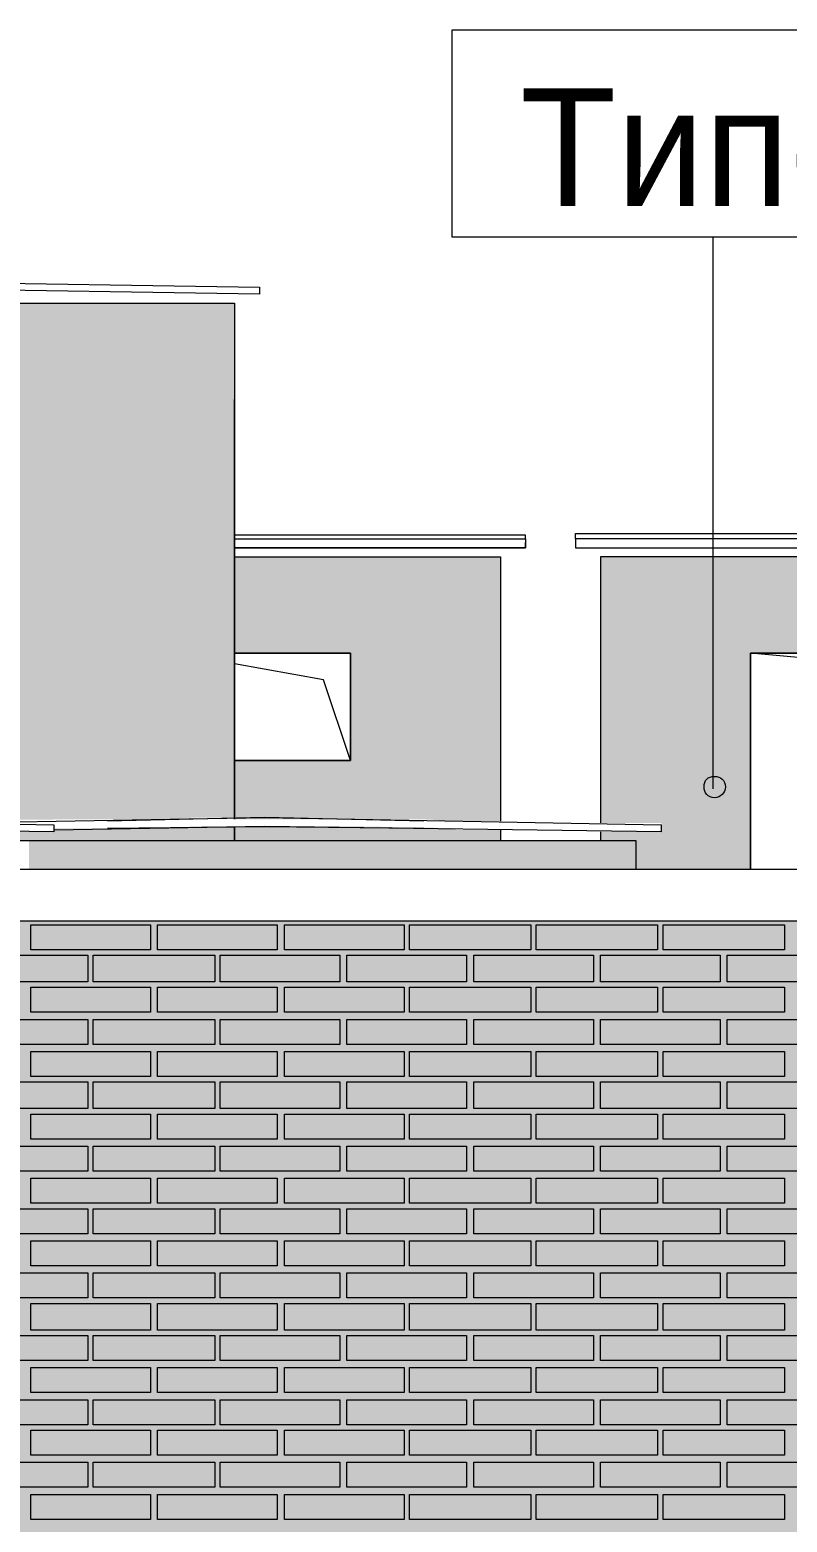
# Model space of a CAD drawing. Header units: millimetres. Extents: x -28928 to 100580, y -22867 to 36490.
# Drawn here: x -13801 to -12007, y 7605 to 11140 of the extents above; entities that cross this region are included whole.
import ezdxf

# ---------------------------------------------------------------- set-up
doc = ezdxf.new("R2010")
doc.units = ezdxf.units.MM
doc.layers.add('PDF _Геометрия', color=7, linetype='Continuous', true_color=0x8f8e8d)
doc.layers.add('PDF _Сплошная заливка', color=7, linetype='Continuous', true_color=0xffffff)
doc.layers.add('PDF _Текст', color=7, linetype='Continuous')

msp = doc.modelspace()

# ---------------------------------------------------------------- hatches: boundary and pattern name
at = {"layer": 'PDF _Сплошная заливка', "true_color": 0x383e42, "transparency": 33554559}
h = msp.add_hatch(color=250, dxfattribs=at)
h.paths.add_polyline_path([(-13692.79071542297, 9269.50523420727), (-13422.02148465373, 9269.50523420727), (-13422.02148465373, 10492.19754189958), (-14818.17533080759, 10492.19754189958), (-14818.17533080759, 10162.19754189958), (-14792.79071542297, 10170.65908036113), (-14784.32917696145, 10174.88984959189), (-14771.63686926914, 10179.12061882267), (-14763.17533080759, 10183.35138805343), (-14750.48302311529, 10187.5821572842), (-14729.32917696143, 10187.5821572842), (-14720.86763849991, 10183.35138805343), (-14708.1753308076, 10179.12061882267), (-14691.25225388451, 10170.65908036113), (-14678.5599461922, 10166.42831113036), (-14661.63686926913, 10157.96677266882), (-14648.94456157682, 10153.73600343806), (-14632.02148465375, 10145.27446497651), (-14619.32917696145, 10141.04369574575), (-14602.40610003836, 10132.5821572842), (-14589.71379234605, 10128.35138805344), (-14581.25225388452, 10124.12061882266), (-14568.55994619221, 10119.88984959189), (-14551.63686926912, 10111.42831113035), (-14538.94456157682, 10107.19754189959), (-14522.02148465375, 10098.73600343804), (-14509.32917696144, 10094.50523420728), (-14492.40610003837, 10086.04369574573), (-14479.71379234606, 10081.81292651497), (-14462.79071542297, 10073.35138805343), (-14450.09840773066, 10069.12061882266), (-14441.63686926914, 10064.8898495919), (-14428.94456157683, 10060.65908036112), (-14412.02148465374, 10052.19754189959), (-14399.32917696143, 10047.96677266881), (-14382.40610003836, 10039.50523420728), (-14369.71379234605, 10035.2744649765), (-14352.79071542298, 10026.81292651498), (-14340.09840773067, 10022.58215728419), (-14323.17533080758, 10014.12061882267), (-14310.48302311528, 10009.88984959189), (-14302.02148465375, 10005.65908036112), (-14289.32917696144, 10001.42831113036), (-14272.40610003835, 9992.966772668817), (-14259.71379234605, 9988.73600343805), (-14242.79071542297, 9980.274464976512), (-14230.09840773067, 9976.043695745746), (-14213.17533080759, 9967.5821572842), (-14200.48302311529, 9963.351388053441), (-14183.5599461922, 9954.889849591895), (-14170.86763849989, 9950.659080361129), (-14153.94456157682, 9942.197541899583), (-14153.94456157682, 9887.19754189959), (-14433.17533080759, 9887.19754189959), (-14433.17533080759, 9870.2744649765), (-14238.55994619221, 9870.2744649765), (-14192.02148465374, 9823.73600343805), (-14433.17533080759, 9819.50523420727), (-14433.17533080759, 9806.812926514962), (-14234.32917696143, 9806.812926514962), (-14192.02148465374, 9764.505234207274), (-14433.17533080759, 9760.274464976512), (-14433.17533080759, 9747.582157284203), (-14238.55994619221, 9747.582157284203), (-14192.02148465374, 9701.043695745735), (-14433.17533080759, 9696.812926514973), (-14433.17533080759, 9688.35138805343), (-14238.55994619221, 9688.35138805343), (-14192.02148465374, 9641.812926514962), (-14433.17533080759, 9637.582157284196), (-14433.17533080759, 9629.120618822653), (-14238.55994619221, 9629.120618822653), (-14192.02148465374, 9582.582157284203), (-14433.17533080759, 9578.351388053423), (-14433.17533080759, 9569.889849591895), (-14238.55994619221, 9569.889849591895), (-14192.02148465374, 9523.351388053426), (-14433.17533080759, 9519.120618822664), (-14433.17533080759, 9506.428311130356), (-14234.32917696143, 9506.428311130356), (-14192.02148465374, 9464.12061882265), (-14196.25225388451, 9459.889849591887), (-14128.5599461922, 9451.428311130341), (-14128.5599461922, 9396.428311130348), (-14187.79071542298, 9396.428311130348), (-14187.79071542298, 9265.274464976508)])
h.paths.add_polyline_path([(-14187.79071542298, 9244.120618822653), (-14187.79071542298, 9218.73600343804), (-13422.02148465373, 9218.73600343804), (-13422.02148465373, 9248.351388053416), (-13743.5599461922, 9248.351388053416), (-13743.5599461922, 9239.889849591891), (-14183.5599461922, 9244.120618822653)])
h.paths.add_polyline_path([(-14526.25225388451, 9519.120618822664), (-14818.17533080759, 9519.120618822664), (-14818.17533080759, 9506.428311130356), (-14526.25225388451, 9506.428311130356)])
h.paths.add_polyline_path([(-14526.25225388451, 9578.351388053423), (-14818.17533080759, 9578.351388053423), (-14818.17533080759, 9569.889849591895), (-14526.25225388451, 9569.889849591895)])
h.paths.add_polyline_path([(-14526.25225388451, 9637.582157284196), (-14818.17533080759, 9637.582157284196), (-14818.17533080759, 9629.120618822653), (-14526.25225388451, 9629.120618822653)])
h.paths.add_polyline_path([(-14526.25225388451, 9696.812926514973), (-14818.17533080759, 9696.812926514973), (-14818.17533080759, 9688.35138805343), (-14526.25225388451, 9688.35138805343)])
h.paths.add_polyline_path([(-14526.25225388451, 9760.274464976512), (-14818.17533080759, 9760.274464976512), (-14818.17533080759, 9747.582157284203), (-14526.25225388451, 9747.582157284203)])
h.paths.add_polyline_path([(-14526.25225388451, 9819.50523420727), (-14818.17533080759, 9819.50523420727), (-14818.17533080759, 9806.812926514962), (-14526.25225388451, 9806.812926514962)])
h.paths.add_polyline_path([(-14526.25225388451, 9887.19754189959), (-14818.17533080759, 9887.19754189959), (-14818.17533080759, 9870.2744649765), (-14526.25225388451, 9870.2744649765)])
h = msp.add_hatch(color=250, dxfattribs=at)
h.paths.add_polyline_path([(-13422.02148465373, 9273.736003438033), (-13316.2522538845, 9273.736003438033), (-13316.2522538845, 10492.19754189958), (-13422.02148465373, 10492.19754189958)])
h.paths.add_polyline_path([(-13316.2522538845, 9252.5821572842), (-13422.02148465373, 9252.5821572842), (-13422.02148465373, 9218.73600343804), (-13316.2522538845, 9218.73600343804)])
h = msp.add_hatch(color=250, dxfattribs=at)
h.paths.add_polyline_path([(-13316.2522538845, 9269.50523420727), (-12867.79071542296, 9269.50523420727), (-12791.63686926912, 9265.274464976508), (-12791.63686926912, 9891.428311130356), (-13316.2522538845, 9891.428311130356), (-13316.2522538845, 9662.966772668813), (-13041.25225388449, 9662.966772668813), (-13041.25225388449, 9409.120618822657), (-13316.2522538845, 9409.120618822657)])
h.paths.add_polyline_path([(-12791.63686926912, 9248.351388053416), (-13015.86763849988, 9252.5821572842), (-13316.2522538845, 9252.5821572842), (-13316.2522538845, 9218.73600343804), (-12791.63686926912, 9218.73600343804)])
h = msp.add_hatch(color=250, dxfattribs=at)
h.paths.add_polyline_path([(-12791.63686926912, 9265.274464976508), (-12685.86763849987, 9265.274464976508), (-12685.86763849987, 9891.428311130356), (-12791.63686926912, 9891.428311130356)])
h.paths.add_polyline_path([(-12685.86763849987, 9244.120618822653), (-12791.63686926912, 9244.120618822653), (-12791.63686926912, 9218.73600343804), (-12685.86763849987, 9218.73600343804)])
msp.add_hatch(color=250, dxfattribs=at).paths.add_polyline_path([(-12364.32917696141, 9218.73600343804), (-12364.32917696141, 9151.043695745735), (-12093.55994619218, 9151.043695745735), (-12093.55994619218, 9662.966772668813), (-10523.94456157678, 9662.966772668813), (-10523.94456157678, 9151.043695745735), (-10168.55994619216, 9151.043695745735), (-10168.55994619216, 9891.428311130356), (-12448.94456157681, 9891.428311130356), (-12448.94456157681, 9261.043695745724), (-12305.09840773064, 9261.043695745724), (-12305.09840773064, 9239.889849591891), (-12448.94456157681, 9239.889849591891), (-12448.94456157681, 9218.73600343804)])
at = {"layer": 'PDF _Сплошная заливка', "true_color": 0xdcd6cf, "transparency": 33554559}
h = msp.add_hatch(color=254, dxfattribs=at)
h.paths.add_polyline_path([(-15922.40610003837, -4713.187073485198), (-15922.40610003837, -1463.956304254396), (-13823.94456157681, -1463.956304254396), (-13823.94456157681, -4713.187073485198), (-13561.63686926911, -4713.187073485198), (-13561.63686926911, -1163.571688869772), (-19459.3291769615, -1163.571688869772), (-19459.3291769615, -4713.187073485198), (-17919.32917696148, -4713.187073485198), (-17919.32917696148, -1463.956304254396), (-16518.94456157684, -1463.956304254396), (-16518.94456157684, -4713.187073485198)])
h.paths.add_polyline_path([(-19700.48302311534, -482.4178427159131), (-9335.098407730602, -482.4178427159131), (-9335.098407730602, 4217.966772668751), (-12072.40610003833, 4217.966772668751), (-12072.40610003833, 6929.889849591866), (-9335.098407730602, 6929.889849591866), (-9335.098407730602, 9028.35138805342), (-21815.86763849998, 9028.35138805342), (-21815.86763849998, -4713.187073485198), (-19776.63686926919, -4713.187073485198), (-19776.63686926919, -727.8024581005411), (-19730.09840773073, -727.8024581005411), (-19730.09840773073, -820.8793811774594), (-19708.94456157688, -820.8793811774594), (-19708.94456157688, -719.3409196389985), (-19700.48302311534, -719.3409196389985)])
h.paths.add_polyline_path([(-10972.40610003832, -4713.187073485198), (-10972.40610003832, -1463.956304254396), (-9576.252253884453, -1463.956304254396), (-9576.252253884453, -4713.187073485198), (-9335.098407730602, -4713.187073485198), (-9335.098407730602, -1163.571688869772), (-13383.9445615768, -1163.571688869772), (-13383.9445615768, -4713.187073485198), (-13121.63686926912, -4713.187073485198), (-13121.63686926912, -1463.956304254396), (-11323.55994619217, -1463.956304254396), (-11323.55994619217, -4713.187073485198)])

# ---------------------------------------------------------------- linework, layer by layer
at = {"layer": 'PDF _Геометрия', "color": 7, "lineweight": 9}
for points in [[(-12800.09840773064, 11139.50523420728), (-11560.48302311526, 11139.50523420728), (-11560.48302311526, 10648.73600343805), (-12800.09840773064, 10648.73600343805)], [(-16696.63686926915, 10530.27446497651), (-14974.71379234607, 10559.88984959189), (-14877.40610003836, 10555.65908036112), (-14065.09840773066, 10542.96677266882), (-13257.02148465373, 10530.27446497651), (-13257.02148465373, 10513.35138805344), (-14065.09840773066, 10526.04369574575), (-14877.40610003836, 10513.35138805344), (-14877.40610003836, 10530.27446497651), (-14065.09840773066, 10542.96677266882), (-14733.55994619222, 10534.50523420728), (-14877.40610003836, 10538.73600343805), (-14974.71379234607, 10538.73600343805), (-16696.63686926915, 10513.35138805344)], [(-10109.32917696138, 9933.736003438044), (-12508.17533080756, 9933.736003438044), (-12508.17533080756, 9946.428311130348), (-10109.32917696138, 9946.428311130348)], [(-13316.2522538845, 9662.966772668813), (-13041.25225388449, 9662.966772668813), (-13041.25225388449, 9409.120618822657), (-13316.2522538845, 9409.120618822657), (-13041.25225388449, 9409.120618822657), (-13041.25225388449, 9662.966772668813)], [(-12093.55994619218, 9662.966772668813), (-12093.55994619218, 9151.043695745735), (-12093.55994619218, 9662.966772668813), (-10523.94456157678, 9662.966772668813), (-10523.94456157678, 9151.043695745735), (-10523.94456157678, 9662.966772668813)], [(-13316.2522538845, 9218.73600343804), (-13316.2522538845, 9252.5821572842)]]:
    msp.add_lwpolyline(points, close=True, dxfattribs=at)
for points in [[(-12182.40610003834, 9341.428311130352), (-12182.40610003834, 10648.73600343805)], [(-14818.17533080759, 10157.96677266882), (-14818.17533080759, 10492.19754189958), (-13422.02148465373, 10492.19754189958), (-13316.2522538845, 10492.19754189958), (-13316.2522538845, 9269.50523420727), (-13316.2522538845, 10263.73600343804)], [(-13316.2522538845, 9933.736003438044), (-12626.63686926911, 9933.736003438044), (-12626.63686926911, 9942.197541899583), (-13316.2522538845, 9942.197541899583)], [(-12626.63686926911, 9933.736003438044), (-12626.63686926911, 9912.582157284207), (-13316.2522538845, 9912.582157284207), (-12626.63686926911, 9912.582157284207), (-12626.63686926911, 9925.274464976512)], [(-12508.17533080756, 9933.736003438044), (-12508.17533080756, 9912.582157284207), (-10109.32917696138, 9912.582157284207), (-10109.32917696138, 9933.736003438044)], [(-12508.17533080756, 9925.274464976512), (-12508.17533080756, 9912.582157284207), (-10109.32917696138, 9912.582157284207), (-10109.32917696138, 9925.274464976512)], [(-13316.2522538845, 9891.428311130356), (-12791.63686926912, 9891.428311130356), (-12685.86763849987, 9891.428311130356), (-12685.86763849987, 9265.274464976508)], [(-10168.55994619216, 9151.043695745735), (-10168.55994619216, 9891.428311130356), (-12448.94456157681, 9891.428311130356), (-12448.94456157681, 9261.043695745724)], [(-10578.94456157677, 9151.043695745735), (-10655.09840773062, 9531.812926514973), (-12093.55994619218, 9662.966772668813)], [(-13041.25225388449, 9409.120618822657), (-13104.71379234603, 9599.505234207274), (-13316.2522538845, 9637.582157284196)], [(-13316.2522538845, 9493.736003438047), (-13316.2522538845, 9269.50523420727)], [(-14297.79071542297, 9265.274464976508), (-14682.79071542299, 9273.736003438033), (-13743.5599461922, 9256.812926514962), (-13743.5599461922, 9239.889849591891), (-14682.79071542299, 9252.5821572842), (-14297.79071542297, 9248.351388053416)], [(-13963.5599461922, 9261.043695745724), (-13244.32917696142, 9273.736003438033), (-13616.63686926913, 9265.274464976508)], [(-12867.79071542296, 9265.274464976508), (-13244.32917696142, 9273.736003438033), (-12305.09840773064, 9256.812926514962), (-12305.09840773064, 9239.889849591891), (-13244.32917696142, 9252.5821572842), (-12867.79071542296, 9248.351388053416)], [(-13616.63686926913, 9248.351388053416), (-13244.32917696142, 9252.5821572842), (-13743.5599461922, 9244.120618822653)], [(-13316.2522538845, 9252.5821572842), (-13316.2522538845, 9218.73600343804)], [(-12685.86763849987, 9244.120618822653), (-12685.86763849987, 9218.73600343804)], [(-12448.94456157681, 9239.889849591891), (-12448.94456157681, 9218.73600343804)], [(-12364.32917696141, 9151.043695745735), (-12364.32917696141, 9218.73600343804), (-14120.09840773066, 9218.73600343804)], [(-21875.09840773075, 9028.35138805342), (-21875.09840773075, 9151.043695745735), (29681.05543842367, 9151.043695745735), (29681.05543842367, 9028.35138805342), (-21875.09840773075, 9028.35138805342), (-21875.09840773075, 9151.043695745735)]]:
    msp.add_lwpolyline(points, dxfattribs=at)
at = {"layer": 'PDF _Геометрия', "lineweight": 9}
for points in [[(-13515.09840773066, 9019.889849591877), (-13515.09840773066, 8960.659080361118), (-13798.5599461922, 8960.659080361118), (-13798.5599461922, 9019.889849591877)], [(-13214.71379234604, 9019.889849591877), (-13214.71379234604, 8960.659080361118), (-13498.17533080757, 8960.659080361118), (-13498.17533080757, 9019.889849591877)], [(-12914.32917696141, 9019.889849591877), (-12914.32917696141, 8960.659080361118), (-13197.79071542297, 8960.659080361118), (-13197.79071542297, 9019.889849591877)], [(-12613.94456157681, 9019.889849591877), (-12613.94456157681, 8960.659080361118), (-12901.6368692691, 8960.659080361118), (-12901.6368692691, 9019.889849591877)], [(-12313.55994619218, 9019.889849591877), (-12313.55994619218, 8960.659080361118), (-12601.2522538845, 8960.659080361118), (-12601.2522538845, 9019.889849591877)], [(-12013.17533080756, 9019.889849591877), (-12013.17533080756, 8960.659080361118), (-12300.86763849987, 8960.659080361118), (-12300.86763849987, 9019.889849591877)], [(-13663.17533080758, 8884.50523420727), (-13807.02148465374, 8884.50523420727), (-13950.86763849989, 8884.50523420727), (-13950.86763849989, 8947.96677266881), (-13807.02148465374, 8947.96677266881), (-13663.17533080758, 8947.96677266881)], [(-13362.79071542297, 8884.50523420727), (-13506.63686926912, 8884.50523420727), (-13650.48302311527, 8884.50523420727), (-13650.48302311527, 8947.96677266881), (-13506.63686926912, 8947.96677266881), (-13362.79071542297, 8947.96677266881)], [(-13066.63686926911, 8884.50523420727), (-13206.25225388449, 8884.50523420727), (-13350.09840773066, 8884.50523420727), (-13350.09840773066, 8947.96677266881), (-13206.25225388449, 8947.96677266881), (-13066.63686926911, 8947.96677266881)], [(-12766.2522538845, 8884.50523420727), (-12905.86763849989, 8884.50523420727), (-13049.71379234604, 8884.50523420727), (-13049.71379234604, 8947.96677266881), (-12905.86763849989, 8947.96677266881), (-12766.2522538845, 8947.96677266881)], [(-12465.86763849988, 8884.50523420727), (-12605.48302311526, 8884.50523420727), (-12749.32917696141, 8884.50523420727), (-12749.32917696141, 8947.96677266881), (-12605.48302311526, 8947.96677266881), (-12465.86763849988, 8947.96677266881)], [(-12165.48302311525, 8884.50523420727), (-12309.32917696142, 8884.50523420727), (-12448.94456157681, 8884.50523420727), (-12448.94456157681, 8947.96677266881), (-12309.32917696142, 8947.96677266881), (-12165.48302311525, 8947.96677266881)], [(-11865.09840773065, 8884.50523420727), (-12008.94456157679, 8884.50523420727), (-12148.55994619218, 8884.50523420727), (-12148.55994619218, 8947.96677266881), (-12008.94456157679, 8947.96677266881), (-11865.09840773065, 8947.96677266881)], [(-13515.09840773066, 8871.812926514966), (-13515.09840773066, 8812.582157284189), (-13798.5599461922, 8812.582157284189), (-13798.5599461922, 8871.812926514966)], [(-13214.71379234604, 8871.812926514966), (-13214.71379234604, 8812.582157284189), (-13498.17533080757, 8812.582157284189), (-13498.17533080757, 8871.812926514966)], [(-12914.32917696141, 8871.812926514966), (-12914.32917696141, 8812.582157284189), (-13197.79071542297, 8812.582157284189), (-13197.79071542297, 8871.812926514966)], [(-12613.94456157681, 8871.812926514966), (-12613.94456157681, 8812.582157284189), (-12901.6368692691, 8812.582157284189), (-12901.6368692691, 8871.812926514966)], [(-12313.55994619218, 8871.812926514966), (-12313.55994619218, 8812.582157284189), (-12601.2522538845, 8812.582157284189), (-12601.2522538845, 8871.812926514966)], [(-12013.17533080756, 8871.812926514966), (-12013.17533080756, 8812.582157284189), (-12300.86763849987, 8812.582157284189), (-12300.86763849987, 8871.812926514966)], [(-13663.17533080758, 8736.428311130341), (-13807.02148465374, 8736.428311130341), (-13950.86763849989, 8736.428311130341), (-13950.86763849989, 8795.659080361118), (-13807.02148465374, 8795.659080361118), (-13663.17533080758, 8795.659080361118)], [(-13362.79071542297, 8736.428311130341), (-13506.63686926912, 8736.428311130341), (-13650.48302311527, 8736.428311130341), (-13650.48302311527, 8795.659080361118), (-13506.63686926912, 8795.659080361118), (-13362.79071542297, 8795.659080361118)], [(-13066.63686926911, 8736.428311130341), (-13206.25225388449, 8736.428311130341), (-13350.09840773066, 8736.428311130341), (-13350.09840773066, 8795.659080361118), (-13206.25225388449, 8795.659080361118), (-13066.63686926911, 8795.659080361118)], [(-12766.2522538845, 8736.428311130341), (-12905.86763849989, 8736.428311130341), (-13049.71379234604, 8736.428311130341), (-13049.71379234604, 8795.659080361118), (-12905.86763849989, 8795.659080361118), (-12766.2522538845, 8795.659080361118)], [(-12465.86763849988, 8736.428311130341), (-12605.48302311526, 8736.428311130341), (-12749.32917696141, 8736.428311130341), (-12749.32917696141, 8795.659080361118), (-12605.48302311526, 8795.659080361118), (-12465.86763849988, 8795.659080361118)], [(-12165.48302311525, 8736.428311130341), (-12309.32917696142, 8736.428311130341), (-12448.94456157681, 8736.428311130341), (-12448.94456157681, 8795.659080361118), (-12309.32917696142, 8795.659080361118), (-12165.48302311525, 8795.659080361118)], [(-11865.09840773065, 8736.428311130341), (-12008.94456157679, 8736.428311130341), (-12148.55994619218, 8736.428311130341), (-12148.55994619218, 8795.659080361118), (-12008.94456157679, 8795.659080361118), (-11865.09840773065, 8795.659080361118)], [(-13515.09840773066, 8719.50523420727), (-13515.09840773066, 8660.274464976494), (-13798.5599461922, 8660.274464976494), (-13798.5599461922, 8719.50523420727)], [(-13214.71379234604, 8719.50523420727), (-13214.71379234604, 8660.274464976494), (-13498.17533080757, 8660.274464976494), (-13498.17533080757, 8719.50523420727)], [(-12914.32917696141, 8719.50523420727), (-12914.32917696141, 8660.274464976494), (-13197.79071542297, 8660.274464976494), (-13197.79071542297, 8719.50523420727)], [(-12613.94456157681, 8719.50523420727), (-12613.94456157681, 8660.274464976494), (-12901.6368692691, 8660.274464976494), (-12901.6368692691, 8719.50523420727)], [(-12313.55994619218, 8719.50523420727), (-12313.55994619218, 8660.274464976494), (-12601.2522538845, 8660.274464976494), (-12601.2522538845, 8719.50523420727)], [(-12013.17533080756, 8719.50523420727), (-12013.17533080756, 8660.274464976494), (-12300.86763849987, 8660.274464976494), (-12300.86763849987, 8719.50523420727)], [(-13663.17533080758, 8584.120618822646), (-13807.02148465374, 8584.120618822646), (-13950.86763849989, 8584.120618822646), (-13950.86763849989, 8647.582157284185), (-13807.02148465374, 8647.582157284185), (-13663.17533080758, 8647.582157284185)], [(-13362.79071542297, 8584.120618822646), (-13506.63686926912, 8584.120618822646), (-13650.48302311527, 8584.120618822646), (-13650.48302311527, 8647.582157284185), (-13506.63686926912, 8647.582157284185), (-13362.79071542297, 8647.582157284185)], [(-13066.63686926911, 8584.120618822646), (-13206.25225388449, 8584.120618822646), (-13350.09840773066, 8584.120618822646), (-13350.09840773066, 8647.582157284185), (-13206.25225388449, 8647.582157284185), (-13066.63686926911, 8647.582157284185)], [(-12766.2522538845, 8584.120618822646), (-12905.86763849989, 8584.120618822646), (-13049.71379234604, 8584.120618822646), (-13049.71379234604, 8647.582157284185), (-12905.86763849989, 8647.582157284185), (-12766.2522538845, 8647.582157284185)], [(-12465.86763849988, 8584.120618822646), (-12605.48302311526, 8584.120618822646), (-12749.32917696141, 8584.120618822646), (-12749.32917696141, 8647.582157284185), (-12605.48302311526, 8647.582157284185), (-12465.86763849988, 8647.582157284185)], [(-12165.48302311525, 8584.120618822646), (-12309.32917696142, 8584.120618822646), (-12448.94456157681, 8584.120618822646), (-12448.94456157681, 8647.582157284185), (-12309.32917696142, 8647.582157284185), (-12165.48302311525, 8647.582157284185)], [(-11865.09840773065, 8584.120618822646), (-12008.94456157679, 8584.120618822646), (-12148.55994619218, 8584.120618822646), (-12148.55994619218, 8647.582157284185), (-12008.94456157679, 8647.582157284185), (-11865.09840773065, 8647.582157284185)], [(-13515.09840773066, 8571.428311130338), (-13515.09840773066, 8512.197541899564), (-13798.5599461922, 8512.197541899564), (-13798.5599461922, 8571.428311130338)], [(-13214.71379234604, 8571.428311130338), (-13214.71379234604, 8512.197541899564), (-13498.17533080757, 8512.197541899564), (-13498.17533080757, 8571.428311130338)], [(-12914.32917696141, 8571.428311130338), (-12914.32917696141, 8512.197541899564), (-13197.79071542297, 8512.197541899564), (-13197.79071542297, 8571.428311130338)], [(-12613.94456157681, 8571.428311130338), (-12613.94456157681, 8512.197541899564), (-12901.6368692691, 8512.197541899564), (-12901.6368692691, 8571.428311130338)], [(-12313.55994619218, 8571.428311130338), (-12313.55994619218, 8512.197541899564), (-12601.2522538845, 8512.197541899564), (-12601.2522538845, 8571.428311130338)], [(-12013.17533080756, 8571.428311130338), (-12013.17533080756, 8512.197541899564), (-12300.86763849987, 8512.197541899564), (-12300.86763849987, 8571.428311130338)], [(-13663.17533080758, 8436.043695745717), (-13807.02148465374, 8436.043695745717), (-13950.86763849989, 8436.043695745717), (-13950.86763849989, 8495.274464976494), (-13807.02148465374, 8495.274464976494), (-13663.17533080758, 8495.274464976494)], [(-13362.79071542297, 8436.043695745717), (-13506.63686926912, 8436.043695745717), (-13650.48302311527, 8436.043695745717), (-13650.48302311527, 8495.274464976494), (-13506.63686926912, 8495.274464976494), (-13362.79071542297, 8495.274464976494)], [(-13066.63686926911, 8436.043695745717), (-13206.25225388449, 8436.043695745717), (-13350.09840773066, 8436.043695745717), (-13350.09840773066, 8495.274464976494), (-13206.25225388449, 8495.274464976494), (-13066.63686926911, 8495.274464976494)], [(-12766.2522538845, 8436.043695745717), (-12905.86763849989, 8436.043695745717), (-13049.71379234604, 8436.043695745717), (-13049.71379234604, 8495.274464976494), (-12905.86763849989, 8495.274464976494), (-12766.2522538845, 8495.274464976494)], [(-12465.86763849988, 8436.043695745717), (-12605.48302311526, 8436.043695745717), (-12749.32917696141, 8436.043695745717), (-12749.32917696141, 8495.274464976494), (-12605.48302311526, 8495.274464976494), (-12465.86763849988, 8495.274464976494)], [(-12165.48302311525, 8436.043695745717), (-12309.32917696142, 8436.043695745717), (-12448.94456157681, 8436.043695745717), (-12448.94456157681, 8495.274464976494), (-12309.32917696142, 8495.274464976494), (-12165.48302311525, 8495.274464976494)], [(-11865.09840773065, 8436.043695745717), (-12008.94456157679, 8436.043695745717), (-12148.55994619218, 8436.043695745717), (-12148.55994619218, 8495.274464976494), (-12008.94456157679, 8495.274464976494), (-11865.09840773065, 8495.274464976494)], [(-13515.09840773066, 8419.120618822646), (-13515.09840773066, 8359.88984959187), (-13798.5599461922, 8359.88984959187), (-13798.5599461922, 8419.120618822646)], [(-13214.71379234604, 8419.120618822646), (-13214.71379234604, 8359.88984959187), (-13498.17533080757, 8359.88984959187), (-13498.17533080757, 8419.120618822646)], [(-12914.32917696141, 8419.120618822646), (-12914.32917696141, 8359.88984959187), (-13197.79071542297, 8359.88984959187), (-13197.79071542297, 8419.120618822646)], [(-12613.94456157681, 8419.120618822646), (-12613.94456157681, 8359.88984959187), (-12901.6368692691, 8359.88984959187), (-12901.6368692691, 8419.120618822646)], [(-12313.55994619218, 8419.120618822646), (-12313.55994619218, 8359.88984959187), (-12601.2522538845, 8359.88984959187), (-12601.2522538845, 8419.120618822646)], [(-12013.17533080756, 8419.120618822646), (-12013.17533080756, 8359.88984959187), (-12300.86763849987, 8359.88984959187), (-12300.86763849987, 8419.120618822646)], [(-13663.17533080758, 8287.966772668802), (-13807.02148465374, 8287.966772668802), (-13950.86763849989, 8287.966772668802), (-13950.86763849989, 8347.19754189956), (-13807.02148465374, 8347.19754189956), (-13663.17533080758, 8347.19754189956)], [(-13362.79071542297, 8287.966772668802), (-13506.63686926912, 8287.966772668802), (-13650.48302311527, 8287.966772668802), (-13650.48302311527, 8347.19754189956), (-13506.63686926912, 8347.19754189956), (-13362.79071542297, 8347.19754189956)], [(-13066.63686926911, 8287.966772668802), (-13206.25225388449, 8287.966772668802), (-13350.09840773066, 8287.966772668802), (-13350.09840773066, 8347.19754189956), (-13206.25225388449, 8347.19754189956), (-13066.63686926911, 8347.19754189956)], [(-12766.2522538845, 8287.966772668802), (-12905.86763849989, 8287.966772668802), (-13049.71379234604, 8287.966772668802), (-13049.71379234604, 8347.19754189956), (-12905.86763849989, 8347.19754189956), (-12766.2522538845, 8347.19754189956)], [(-12465.86763849988, 8287.966772668802), (-12605.48302311526, 8287.966772668802), (-12749.32917696141, 8287.966772668802), (-12749.32917696141, 8347.19754189956), (-12605.48302311526, 8347.19754189956), (-12465.86763849988, 8347.19754189956)], [(-12165.48302311525, 8287.966772668802), (-12309.32917696142, 8287.966772668802), (-12448.94456157681, 8287.966772668802), (-12448.94456157681, 8347.19754189956), (-12309.32917696142, 8347.19754189956), (-12165.48302311525, 8347.19754189956)], [(-11865.09840773065, 8287.966772668802), (-12008.94456157679, 8287.966772668802), (-12148.55994619218, 8287.966772668802), (-12148.55994619218, 8347.19754189956), (-12008.94456157679, 8347.19754189956), (-11865.09840773065, 8347.19754189956)], [(-13515.09840773066, 8271.043695745713), (-13515.09840773066, 8211.812926514955), (-13798.5599461922, 8211.812926514955), (-13798.5599461922, 8271.043695745713)], [(-13214.71379234604, 8271.043695745713), (-13214.71379234604, 8211.812926514955), (-13498.17533080757, 8211.812926514955), (-13498.17533080757, 8271.043695745713)], [(-12914.32917696141, 8271.043695745713), (-12914.32917696141, 8211.812926514955), (-13197.79071542297, 8211.812926514955), (-13197.79071542297, 8271.043695745713)], [(-12613.94456157681, 8271.043695745713), (-12613.94456157681, 8211.812926514955), (-12901.6368692691, 8211.812926514955), (-12901.6368692691, 8271.043695745713)], [(-12313.55994619218, 8271.043695745713), (-12313.55994619218, 8211.812926514955), (-12601.2522538845, 8211.812926514955), (-12601.2522538845, 8271.043695745713)], [(-12013.17533080756, 8271.043695745713), (-12013.17533080756, 8211.812926514955), (-12300.86763849987, 8211.812926514955), (-12300.86763849987, 8271.043695745713)], [(-13663.17533080758, 8135.659080361111), (-13807.02148465374, 8135.659080361111), (-13950.86763849989, 8135.659080361111), (-13950.86763849989, 8194.889849591866), (-13807.02148465374, 8194.889849591866), (-13663.17533080758, 8194.889849591866)], [(-13362.79071542297, 8135.659080361111), (-13506.63686926912, 8135.659080361111), (-13650.48302311527, 8135.659080361111), (-13650.48302311527, 8194.889849591866), (-13506.63686926912, 8194.889849591866), (-13362.79071542297, 8194.889849591866)], [(-13066.63686926911, 8135.659080361111), (-13206.25225388449, 8135.659080361111), (-13350.09840773066, 8135.659080361111), (-13350.09840773066, 8194.889849591866), (-13206.25225388449, 8194.889849591866), (-13066.63686926911, 8194.889849591866)], [(-12766.2522538845, 8135.659080361111), (-12905.86763849989, 8135.659080361111), (-13049.71379234604, 8135.659080361111), (-13049.71379234604, 8194.889849591866), (-12905.86763849989, 8194.889849591866), (-12766.2522538845, 8194.889849591866)], [(-12465.86763849988, 8135.659080361111), (-12605.48302311526, 8135.659080361111), (-12749.32917696141, 8135.659080361111), (-12749.32917696141, 8194.889849591866), (-12605.48302311526, 8194.889849591866), (-12465.86763849988, 8194.889849591866)], [(-12165.48302311525, 8135.659080361111), (-12309.32917696142, 8135.659080361111), (-12448.94456157681, 8135.659080361111), (-12448.94456157681, 8194.889849591866), (-12309.32917696142, 8194.889849591866), (-12165.48302311525, 8194.889849591866)], [(-11865.09840773065, 8135.659080361111), (-12008.94456157679, 8135.659080361111), (-12148.55994619218, 8135.659080361111), (-12148.55994619218, 8194.889849591866), (-12008.94456157679, 8194.889849591866), (-11865.09840773065, 8194.889849591866)], [(-13515.09840773066, 8122.966772668802), (-13515.09840773066, 8059.505234207263), (-13798.5599461922, 8059.505234207263), (-13798.5599461922, 8122.966772668802)], [(-13214.71379234604, 8122.966772668802), (-13214.71379234604, 8059.505234207263), (-13498.17533080757, 8059.505234207263), (-13498.17533080757, 8122.966772668802)], [(-12914.32917696141, 8122.966772668802), (-12914.32917696141, 8059.505234207263), (-13197.79071542297, 8059.505234207263), (-13197.79071542297, 8122.966772668802)], [(-12613.94456157681, 8122.966772668802), (-12613.94456157681, 8059.505234207263), (-12901.6368692691, 8059.505234207263), (-12901.6368692691, 8122.966772668802)], [(-12313.55994619218, 8122.966772668802), (-12313.55994619218, 8059.505234207263), (-12601.2522538845, 8059.505234207263), (-12601.2522538845, 8122.966772668802)], [(-12013.17533080756, 8122.966772668802), (-12013.17533080756, 8059.505234207263), (-12300.86763849987, 8059.505234207263), (-12300.86763849987, 8122.966772668802)], [(-13663.17533080758, 7987.582157284178), (-13807.02148465374, 7987.582157284178), (-13950.86763849989, 7987.582157284178), (-13950.86763849989, 8046.812926514955), (-13807.02148465374, 8046.812926514955), (-13663.17533080758, 8046.812926514955)], [(-13362.79071542297, 7987.582157284178), (-13506.63686926912, 7987.582157284178), (-13650.48302311527, 7987.582157284178), (-13650.48302311527, 8046.812926514955), (-13506.63686926912, 8046.812926514955), (-13362.79071542297, 8046.812926514955)], [(-13066.63686926911, 7987.582157284178), (-13206.25225388449, 7987.582157284178), (-13350.09840773066, 7987.582157284178), (-13350.09840773066, 8046.812926514955), (-13206.25225388449, 8046.812926514955), (-13066.63686926911, 8046.812926514955)], [(-12766.2522538845, 7987.582157284178), (-12905.86763849989, 7987.582157284178), (-13049.71379234604, 7987.582157284178), (-13049.71379234604, 8046.812926514955), (-12905.86763849989, 8046.812926514955), (-12766.2522538845, 8046.812926514955)], [(-12465.86763849988, 7987.582157284178), (-12605.48302311526, 7987.582157284178), (-12749.32917696141, 7987.582157284178), (-12749.32917696141, 8046.812926514955), (-12605.48302311526, 8046.812926514955), (-12465.86763849988, 8046.812926514955)], [(-12165.48302311525, 7987.582157284178), (-12309.32917696142, 7987.582157284178), (-12448.94456157681, 7987.582157284178), (-12448.94456157681, 8046.812926514955), (-12309.32917696142, 8046.812926514955), (-12165.48302311525, 8046.812926514955)], [(-11865.09840773065, 7987.582157284178), (-12008.94456157679, 7987.582157284178), (-12148.55994619218, 7987.582157284178), (-12148.55994619218, 8046.812926514955), (-12008.94456157679, 8046.812926514955), (-11865.09840773065, 8046.812926514955)], [(-13515.09840773066, 7970.659080361107), (-13515.09840773066, 7911.42831113033), (-13798.5599461922, 7911.42831113033), (-13798.5599461922, 7970.659080361107)], [(-13214.71379234604, 7970.659080361107), (-13214.71379234604, 7911.42831113033), (-13498.17533080757, 7911.42831113033), (-13498.17533080757, 7970.659080361107)], [(-12914.32917696141, 7970.659080361107), (-12914.32917696141, 7911.42831113033), (-13197.79071542297, 7911.42831113033), (-13197.79071542297, 7970.659080361107)], [(-12613.94456157681, 7970.659080361107), (-12613.94456157681, 7911.42831113033), (-12901.6368692691, 7911.42831113033), (-12901.6368692691, 7970.659080361107)], [(-12313.55994619218, 7970.659080361107), (-12313.55994619218, 7911.42831113033), (-12601.2522538845, 7911.42831113033), (-12601.2522538845, 7970.659080361107)], [(-12013.17533080756, 7970.659080361107), (-12013.17533080756, 7911.42831113033), (-12300.86763849987, 7911.42831113033), (-12300.86763849987, 7970.659080361107)], [(-13663.17533080758, 7835.274464976483), (-13807.02148465374, 7835.274464976483), (-13950.86763849989, 7835.274464976483), (-13950.86763849989, 7894.505234207259), (-13807.02148465374, 7894.505234207259), (-13663.17533080758, 7894.505234207259)], [(-13362.79071542297, 7835.274464976483), (-13506.63686926912, 7835.274464976483), (-13650.48302311527, 7835.274464976483), (-13650.48302311527, 7894.505234207259), (-13506.63686926912, 7894.505234207259), (-13362.79071542297, 7894.505234207259)], [(-13066.63686926911, 7835.274464976483), (-13206.25225388449, 7835.274464976483), (-13350.09840773066, 7835.274464976483), (-13350.09840773066, 7894.505234207259), (-13206.25225388449, 7894.505234207259), (-13066.63686926911, 7894.505234207259)], [(-12766.2522538845, 7835.274464976483), (-12905.86763849989, 7835.274464976483), (-13049.71379234604, 7835.274464976483), (-13049.71379234604, 7894.505234207259), (-12905.86763849989, 7894.505234207259), (-12766.2522538845, 7894.505234207259)], [(-12465.86763849988, 7835.274464976483), (-12605.48302311526, 7835.274464976483), (-12749.32917696141, 7835.274464976483), (-12749.32917696141, 7894.505234207259), (-12605.48302311526, 7894.505234207259), (-12465.86763849988, 7894.505234207259)], [(-12165.48302311525, 7835.274464976483), (-12309.32917696142, 7835.274464976483), (-12448.94456157681, 7835.274464976483), (-12448.94456157681, 7894.505234207259), (-12309.32917696142, 7894.505234207259), (-12165.48302311525, 7894.505234207259)], [(-11865.09840773065, 7835.274464976483), (-12008.94456157679, 7835.274464976483), (-12148.55994619218, 7835.274464976483), (-12148.55994619218, 7894.505234207259), (-12008.94456157679, 7894.505234207259), (-11865.09840773065, 7894.505234207259)], [(-13515.09840773066, 7822.582157284178), (-13515.09840773066, 7763.351388053401), (-13798.5599461922, 7763.351388053401), (-13798.5599461922, 7822.582157284178)], [(-13214.71379234604, 7822.582157284178), (-13214.71379234604, 7763.351388053401), (-13498.17533080757, 7763.351388053401), (-13498.17533080757, 7822.582157284178)], [(-12914.32917696141, 7822.582157284178), (-12914.32917696141, 7763.351388053401), (-13197.79071542297, 7763.351388053401), (-13197.79071542297, 7822.582157284178)], [(-12613.94456157681, 7822.582157284178), (-12613.94456157681, 7763.351388053401), (-12901.6368692691, 7763.351388053401), (-12901.6368692691, 7822.582157284178)], [(-12313.55994619218, 7822.582157284178), (-12313.55994619218, 7763.351388053401), (-12601.2522538845, 7763.351388053401), (-12601.2522538845, 7822.582157284178)], [(-12013.17533080756, 7822.582157284178), (-12013.17533080756, 7763.351388053401), (-12300.86763849987, 7763.351388053401), (-12300.86763849987, 7822.582157284178)], [(-13663.17533080758, 7687.197541899553), (-13807.02148465374, 7687.197541899553), (-13950.86763849989, 7687.197541899553), (-13950.86763849989, 7746.42831113033), (-13807.02148465374, 7746.42831113033), (-13663.17533080758, 7746.42831113033)], [(-13362.79071542297, 7687.197541899553), (-13506.63686926912, 7687.197541899553), (-13650.48302311527, 7687.197541899553), (-13650.48302311527, 7746.42831113033), (-13506.63686926912, 7746.42831113033), (-13362.79071542297, 7746.42831113033)], [(-13066.63686926911, 7687.197541899553), (-13206.25225388449, 7687.197541899553), (-13350.09840773066, 7687.197541899553), (-13350.09840773066, 7746.42831113033), (-13206.25225388449, 7746.42831113033), (-13066.63686926911, 7746.42831113033)], [(-12766.2522538845, 7687.197541899553), (-12905.86763849989, 7687.197541899553), (-13049.71379234604, 7687.197541899553), (-13049.71379234604, 7746.42831113033), (-12905.86763849989, 7746.42831113033), (-12766.2522538845, 7746.42831113033)], [(-12465.86763849988, 7687.197541899553), (-12605.48302311526, 7687.197541899553), (-12749.32917696141, 7687.197541899553), (-12749.32917696141, 7746.42831113033), (-12605.48302311526, 7746.42831113033), (-12465.86763849988, 7746.42831113033)], [(-12165.48302311525, 7687.197541899553), (-12309.32917696142, 7687.197541899553), (-12448.94456157681, 7687.197541899553), (-12448.94456157681, 7746.42831113033), (-12309.32917696142, 7746.42831113033), (-12165.48302311525, 7746.42831113033)], [(-11865.09840773065, 7687.197541899553), (-12008.94456157679, 7687.197541899553), (-12148.55994619218, 7687.197541899553), (-12148.55994619218, 7746.42831113033), (-12008.94456157679, 7746.42831113033), (-11865.09840773065, 7746.42831113033)], [(-13515.09840773066, 7670.274464976483), (-13515.09840773066, 7611.043695745706), (-13798.5599461922, 7611.043695745706), (-13798.5599461922, 7670.274464976483)], [(-13214.71379234604, 7670.274464976483), (-13214.71379234604, 7611.043695745706), (-13498.17533080757, 7611.043695745706), (-13498.17533080757, 7670.274464976483)], [(-12914.32917696141, 7670.274464976483), (-12914.32917696141, 7611.043695745706), (-13197.79071542297, 7611.043695745706), (-13197.79071542297, 7670.274464976483)], [(-12613.94456157681, 7670.274464976483), (-12613.94456157681, 7611.043695745706), (-12901.6368692691, 7611.043695745706), (-12901.6368692691, 7670.274464976483)], [(-12313.55994619218, 7670.274464976483), (-12313.55994619218, 7611.043695745706), (-12601.2522538845, 7611.043695745706), (-12601.2522538845, 7670.274464976483)], [(-12013.17533080756, 7670.274464976483), (-12013.17533080756, 7611.043695745706), (-12300.86763849987, 7611.043695745706), (-12300.86763849987, 7670.274464976483)]]:
    msp.add_lwpolyline(points, close=True, dxfattribs=at)
at = {"layer": 'PDF _Геометрия', "color": 7, "lineweight": 9}
for points in [[(-12203.55994619217, 9345.659080361118), (-12203.55994619217, 9362.582157284189), (-12195.09840773065, 9371.043695745731), (-12178.17533080756, 9371.043695745731)], [(-12203.55994619217, 9345.659080361118), (-12203.55994619217, 9362.582157284189), (-12195.09840773065, 9371.043695745731), (-12178.17533080756, 9371.043695745731)], [(-12178.17533080756, 9371.043695745731), (-12165.48302311525, 9371.043695745731), (-12152.79071542294, 9362.582157284189), (-12152.79071542294, 9345.659080361118)], [(-12178.17533080756, 9371.043695745731), (-12165.48302311525, 9371.043695745731), (-12152.79071542294, 9362.582157284189), (-12152.79071542294, 9345.659080361118)], [(-12178.17533080756, 9320.2744649765), (-12195.09840773065, 9320.2744649765), (-12203.55994619217, 9332.96677266881), (-12203.55994619217, 9345.659080361118)], [(-12178.17533080756, 9320.2744649765), (-12195.09840773065, 9320.2744649765), (-12203.55994619217, 9332.96677266881), (-12203.55994619217, 9345.659080361118)], [(-12152.79071542294, 9345.659080361118), (-12152.79071542294, 9332.96677266881), (-12165.48302311525, 9320.2744649765), (-12178.17533080756, 9320.2744649765)], [(-12152.79071542294, 9345.659080361118), (-12152.79071542294, 9332.96677266881), (-12165.48302311525, 9320.2744649765), (-12178.17533080756, 9320.2744649765)]]:
    msp.add_open_spline(points, degree=3, dxfattribs=at)
at = {"layer": 'PDF _Сплошная заливка', "color": 250, "lineweight": 9, "true_color": 0x383e42, "transparency": 33554559}
msp.add_solid([(-13802.79071542296, 9218.73600343804), (-13802.79071542296, 9151.043695745735), (-12364.32917696141, 9218.73600343804), (-12364.32917696141, 9151.043695745735)], dxfattribs=at)

# ---------------------------------------------------------------- texts
at = {"layer": 'PDF _Текст', "insert": (-12639.69014665484, 10859.73058962624), "char_height": 279.1707270446402, "attachment_point": 4, "style": ''}
msp.add_mtext('Тип-5', dxfattribs=at)

doc.saveas('drawing.dxf')
